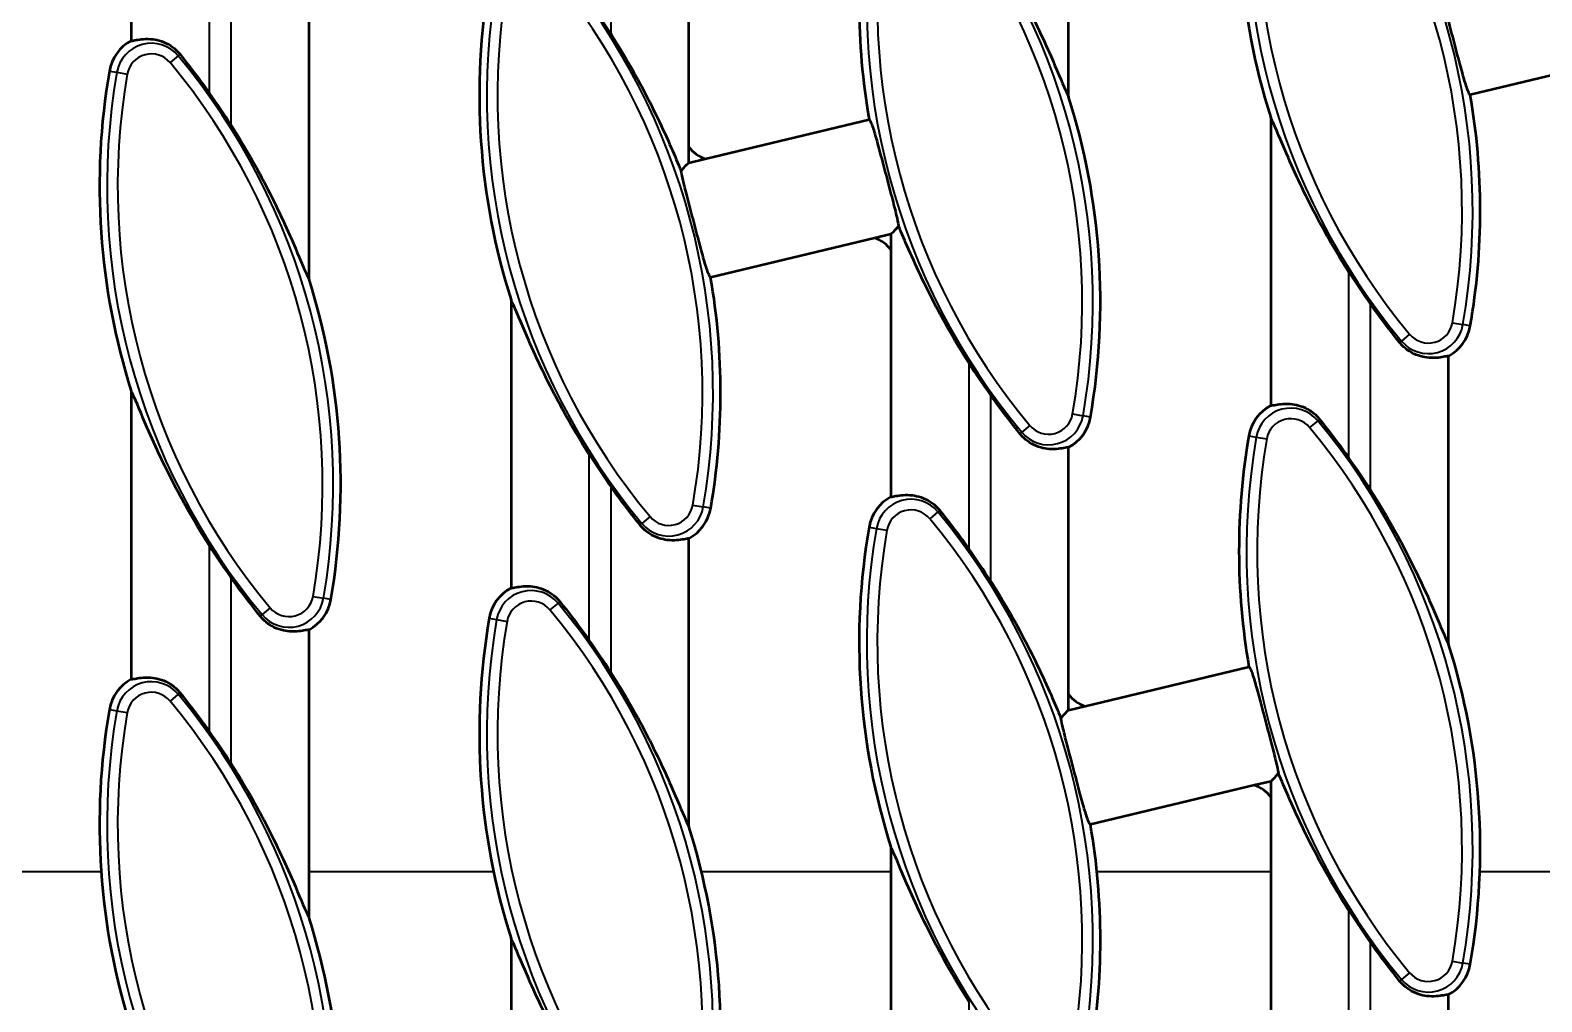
# Model space of a CAD drawing. Header units: millimetres. Extents: x 0 to 4362, y -130 to 2100.
# Drawn here: x 2312.5 to 2454.7, y 750.3 to 841.6 of the extents above; entities that cross this region are included whole.
import ezdxf

# ---------------------------------------------------------------- set-up
doc = ezdxf.new("R2010")
doc.units = ezdxf.units.MM
doc.header["$LTSCALE"] = 5
doc.layers.add('Sichtbar (ISO)', color=7, linetype='Continuous', lineweight=50)
doc.layers.add('Sichtbar schmal (ISO)', color=7, linetype='Continuous', lineweight=35)

msp = doc.modelspace()

# ---------------------------------------------------------------- linework, layer by layer
at = {"layer": 'Sichtbar (ISO)'}
for p, q in [((2322.021, 867.643), (2322.021, 840.576)), ((2410.164, 835.301), (2410.164, 862.368)), ((2374.45, 830.601), (2374.45, 853.797)), ((2338.736, 818.158), (2338.736, 845.226)), ((2463.34, 839.179), (2447.929, 835.48)), ((2375.988, 829.48), (2391.399, 833.179)), ((2429.164, 833.358), (2429.164, 806.29)), ((2374.45, 829.111), (2374.45, 830.601)), ((2374.45, 829.111), (2375.988, 829.48)), ((2391.912, 822.036), (2376.501, 818.337)), ((2393.45, 822.405), (2391.912, 822.036)), ((2393.45, 822.405), (2393.45, 820.915)), ((2393.45, 820.915), (2393.45, 797.719)), ((2357.736, 816.215), (2357.736, 789.148)), ((2445.878, 783.873), (2445.878, 810.94)), ((2322.021, 807.643), (2322.021, 780.576)), ((2410.164, 779.173), (2410.164, 802.368)), ((2374.45, 766.73), (2374.45, 793.797)), ((2338.736, 758.158), (2338.736, 785.226)), ((2411.702, 778.051), (2427.113, 781.75)), ((2410.164, 777.682), (2410.164, 779.173)), ((2410.164, 777.682), (2411.702, 778.051)), ((2427.626, 770.607), (2412.215, 766.909)), ((2429.164, 770.977), (2427.626, 770.607)), ((2429.164, 770.977), (2429.164, 769.486)), ((2429.164, 769.486), (2429.164, 746.29)), ((2393.45, 764.786), (2393.45, 737.719)), ((2357.736, 756.215), (2357.736, 729.148)), ((2445.878, 723.873), (2445.878, 750.94))]:
    msp.add_line(p, q, dxfattribs=at)
for centre, radius, start, end in [((2489.747, 852.609), 63.568, 170.18516, 197.6286), ((2454.033, 844.038), 63.568, 170.18516, 189.83578), ((2418.319, 835.466), 63.568, 170.18516, 197.6286), ((2313.867, 807.478), 63.043, 32.39092, 35.6676), ((2323.908, 837.049), 4, 118.14254, 170.18516), ((2382.604, 826.895), 63.568, 170.18516, 197.6286), ((2278.153, 798.907), 63.043, 32.39092, 35.6676), ((2349.581, 816.05), 63.568, 350.18516, 17.6286), ((2385.296, 824.621), 63.568, 350.18516, 9.83578), ((2489.747, 852.609), 63.043, 212.39092, 215.6676), ((2278.153, 798.907), 63.568, 350.18516, 17.6286), ((2313.867, 807.478), 63.568, 350.18516, 9.83578), ((2443.992, 814.467), 4, 298.14254, 350.18516), ((2454.033, 844.038), 63.043, 212.39092, 215.6676), ((2431.051, 802.763), 4, 118.14254, 170.18516), ((2408.278, 805.896), 4, 298.14254, 350.18516), ((2489.747, 792.609), 63.568, 170.18516, 189.83578), ((2418.319, 835.466), 63.043, 212.39092, 215.6676), ((2385.296, 764.621), 63.043, 32.39092, 35.6676), ((2395.337, 794.192), 4, 118.14254, 170.18516), ((2372.563, 797.324), 4, 298.14254, 350.18516), ((2454.033, 784.038), 63.568, 170.18516, 197.6286), ((2382.604, 826.895), 63.043, 212.39092, 215.6676), ((2349.581, 756.05), 63.043, 32.39092, 35.6676), ((2359.622, 785.62), 4, 118.14254, 170.18516), ((2336.849, 788.753), 4, 298.14254, 350.18516), ((2418.319, 775.466), 63.568, 170.18516, 197.6286), ((2313.867, 747.478), 63.043, 32.39092, 35.6676), ((2385.296, 764.621), 63.568, 350.18516, 17.6286), ((2323.908, 777.049), 4, 118.14254, 170.18516), ((2382.604, 766.895), 63.568, 170.18516, 197.6286), ((2278.153, 738.907), 63.043, 32.39092, 35.6676), ((2313.867, 747.478), 63.568, 350.18516, 17.6286), ((2349.581, 756.05), 63.568, 350.18516, 9.83578), ((2278.153, 738.907), 63.568, 350.18516, 17.6286), ((2489.747, 792.609), 63.043, 212.39092, 215.6676), ((2443.992, 754.467), 4, 298.14254, 350.18516)]:
    msp.add_arc(centre, radius, start, end, dxfattribs=at)
for centre, major_axis in [((2376.902, 832.347), (-1.864, -2.364)), ((2390.998, 819.169), (1.864, 2.364)), ((2412.616, 780.919), (-1.864, -2.364)), ((2426.713, 767.74), (1.864, 2.364))]:
    msp.add_ellipse(centre, major_axis=major_axis, ratio=0.9964365, start_param=5.9978889, end_param=6.643578, dxfattribs=at)
for points, knots in [([(2402.816, 849.822), (2403.805, 848.262), (2404.795, 846.574), (2406.775, 842.879), (2407.73, 840.865), (2408.997, 837.979), (2409.528, 836.682), (2409.976, 835.675), (2410.065, 835.482), (2410.146, 835.333), (2410.155, 835.316), (2410.164, 835.301)], [5.0571531, 5.0571531, 5.0571531, 5.0571531, 5.5983494, 5.5983494, 6.239433, 6.239433, 6.6427143, 6.6427143, 6.7428645, 6.7428645, 6.7559465, 6.7559465, 6.7559465, 6.7559465]), ([(2447.929, 835.48), (2447.874, 835.518), (2447.804, 835.64), (2447.613, 836.109), (2447.484, 836.513), (2447.211, 837.449), (2447.049, 838.044), (2446.701, 839.347), (2446.514, 840.056), (2446.164, 841.385), (2445.976, 842.094), (2445.635, 843.402), (2445.482, 844.001), (2445.278, 844.863), (2445.202, 845.213), (2445.158, 845.48)], [0.0465019, 0.0465019, 0.0465019, 0.0465019, 0.2065634, 0.2065634, 0.4131269, 0.4131269, 0.619287, 0.619287, 0.825447, 0.825447, 1.0316859, 1.0316859, 1.2379247, 1.2379247, 1.4058161, 1.4058161, 1.4058161, 1.4058161]), ([(2322.021, 840.576), (2322.126, 840.581), (2322.287, 840.614), (2322.877, 840.718), (2323.422, 840.794), (2324.288, 840.685), (2324.568, 840.627), (2325.142, 840.432), (2325.435, 840.293), (2325.926, 839.98), (2326.167, 839.789), (2326.464, 839.481), (2326.54, 839.394), (2326.613, 839.304)], [2.82851537, 2.82851537, 2.82851537, 2.82851537, 2.9796104, 2.9796104, 3.24690309, 3.24690309, 3.34987153, 3.34987153, 3.45283997, 3.45283997, 3.54324006, 3.54324006, 3.57659228, 3.57659228, 3.57659228, 3.57659228]), ([(2367.101, 841.25), (2368.091, 839.69), (2369.081, 838.003), (2371.061, 834.308), (2372.016, 832.294), (2373.107, 829.809), (2373.439, 829.024), (2373.729, 828.337)], [5.0571531, 5.0571531, 5.0571531, 5.0571531, 5.5983494, 5.5983494, 6.239433, 6.239433, 6.4973987, 6.4973987, 6.4973987, 6.4973987]), ([(2326.613, 839.304), (2327.379, 838.343), (2328.145, 837.343), (2329.018, 836.154), (2329.194, 835.912), (2329.37, 835.666)], [1.09829535, 1.09829535, 1.09829535, 1.09829535, 1.45268918, 1.45268918, 1.54121651, 1.54121651, 1.54121651, 1.54121651]), ([(2391.399, 833.179), (2391.454, 833.141), (2391.524, 833.018), (2391.715, 832.55), (2391.844, 832.146), (2392.117, 831.209), (2392.279, 830.615), (2392.627, 829.312), (2392.814, 828.603), (2393.165, 827.274), (2393.352, 826.564), (2393.694, 825.257), (2393.847, 824.658), (2394.051, 823.796), (2394.126, 823.446), (2394.171, 823.178)], [1.7192522, 1.7192522, 1.7192522, 1.7192522, 1.8793137, 1.8793137, 2.0858771, 2.0858771, 2.2920372, 2.2920372, 2.4981973, 2.4981973, 2.7044361, 2.7044361, 2.910675, 2.910675, 3.0785664, 3.0785664, 3.0785664, 3.0785664]), ([(2436.513, 818.837), (2435.523, 820.397), (2434.533, 822.085), (2432.553, 825.78), (2431.599, 827.793), (2430.331, 830.68), (2429.8, 831.977), (2429.353, 832.984), (2429.263, 833.177), (2429.182, 833.326), (2429.173, 833.342), (2429.164, 833.358)], [5.0571531, 5.0571531, 5.0571531, 5.0571531, 5.5983494, 5.5983494, 6.239433, 6.239433, 6.6427143, 6.6427143, 6.7428645, 6.7428645, 6.7559465, 6.7559465, 6.7559465, 6.7559465]), ([(2331.387, 832.679), (2332.377, 831.119), (2333.367, 829.431), (2335.346, 825.736), (2336.301, 823.723), (2337.569, 820.836), (2338.099, 819.539), (2338.547, 818.532), (2338.637, 818.339), (2338.718, 818.19), (2338.727, 818.173), (2338.736, 818.158)], [5.0571531, 5.0571531, 5.0571531, 5.0571531, 5.5983494, 5.5983494, 6.239433, 6.239433, 6.6427143, 6.6427143, 6.7428645, 6.7428645, 6.7559465, 6.7559465, 6.7559465, 6.7559465]), ([(2373.729, 828.337), (2373.785, 828.407), (2373.84, 828.473), (2374.047, 828.719), (2374.183, 828.869), (2374.353, 829.034), (2374.406, 829.08), (2374.45, 829.111)], [2.43992656, 2.43992656, 2.43992656, 2.43992656, 2.47945595, 2.47945595, 2.59585575, 2.59585575, 2.6615408, 2.6615408, 2.6615408, 2.6615408]), ([(2376.501, 818.337), (2376.446, 818.375), (2376.375, 818.498), (2376.185, 818.966), (2376.055, 819.37), (2375.782, 820.307), (2375.62, 820.901), (2375.272, 822.204), (2375.086, 822.913), (2374.735, 824.242), (2374.547, 824.952), (2374.206, 826.259), (2374.053, 826.858), (2373.849, 827.72), (2373.774, 828.07), (2373.729, 828.337)], [0.0465019, 0.0465019, 0.0465019, 0.0465019, 0.2065634, 0.2065634, 0.4131269, 0.4131269, 0.619287, 0.619287, 0.825447, 0.825447, 1.0316859, 1.0316859, 1.2379247, 1.2379247, 1.4058161, 1.4058161, 1.4058161, 1.4058161]), ([(2394.171, 823.178), (2394.147, 823.149), (2394.123, 823.12), (2393.868, 822.81), (2393.653, 822.571), (2393.488, 822.433), (2393.468, 822.418), (2393.45, 822.405)], [0.7002353, 0.7002353, 0.7002353, 0.7002353, 0.71793965, 0.71793965, 0.89397869, 0.89397869, 0.92025014, 0.92025014, 0.92025014, 0.92025014]), ([(2400.798, 810.266), (2399.809, 811.826), (2398.819, 813.513), (2396.839, 817.208), (2395.884, 819.222), (2394.793, 821.707), (2394.461, 822.491), (2394.171, 823.178)], [5.0571531, 5.0571531, 5.0571531, 5.0571531, 5.5983494, 5.5983494, 6.239433, 6.239433, 6.4973987, 6.4973987, 6.4973987, 6.4973987]), ([(2365.084, 801.694), (2364.094, 803.254), (2363.105, 804.942), (2361.125, 808.637), (2360.17, 810.651), (2358.903, 813.537), (2358.372, 814.834), (2357.924, 815.841), (2357.835, 816.034), (2357.753, 816.183), (2357.744, 816.2), (2357.736, 816.215)], [5.0571531, 5.0571531, 5.0571531, 5.0571531, 5.5983494, 5.5983494, 6.239433, 6.239433, 6.6427143, 6.6427143, 6.7428645, 6.7428645, 6.7559465, 6.7559465, 6.7559465, 6.7559465]), ([(2441.287, 812.212), (2440.521, 813.173), (2439.755, 814.173), (2438.882, 815.362), (2438.706, 815.604), (2438.53, 815.85)], [1.09829535, 1.09829535, 1.09829535, 1.09829535, 1.45268918, 1.45268918, 1.54121651, 1.54121651, 1.54121651, 1.54121651]), ([(2445.878, 810.94), (2445.774, 810.935), (2445.613, 810.902), (2445.023, 810.798), (2444.478, 810.722), (2443.611, 810.831), (2443.332, 810.889), (2442.758, 811.084), (2442.465, 811.223), (2441.974, 811.536), (2441.732, 811.727), (2441.436, 812.035), (2441.359, 812.122), (2441.287, 812.212)], [2.82851537, 2.82851537, 2.82851537, 2.82851537, 2.9796104, 2.9796104, 3.24690309, 3.24690309, 3.34987153, 3.34987153, 3.45283997, 3.45283997, 3.54324006, 3.54324006, 3.57659228, 3.57659228, 3.57659228, 3.57659228]), ([(2329.37, 793.123), (2328.38, 794.683), (2327.39, 796.37), (2325.411, 800.066), (2324.456, 802.079), (2323.188, 804.965), (2322.658, 806.262), (2322.21, 807.269), (2322.12, 807.463), (2322.039, 807.612), (2322.03, 807.628), (2322.021, 807.643)], [5.0571531, 5.0571531, 5.0571531, 5.0571531, 5.5983494, 5.5983494, 6.239433, 6.239433, 6.6427143, 6.6427143, 6.7428645, 6.7428645, 6.7559465, 6.7559465, 6.7559465, 6.7559465]), ([(2405.573, 803.641), (2404.807, 804.601), (2404.04, 805.602), (2403.168, 806.791), (2402.992, 807.033), (2402.816, 807.278)], [1.09829535, 1.09829535, 1.09829535, 1.09829535, 1.45268918, 1.45268918, 1.54121651, 1.54121651, 1.54121651, 1.54121651]), ([(2429.164, 806.29), (2429.269, 806.295), (2429.43, 806.328), (2430.02, 806.432), (2430.565, 806.508), (2431.431, 806.399), (2431.711, 806.342), (2432.284, 806.147), (2432.578, 806.007), (2433.069, 805.694), (2433.31, 805.503), (2433.607, 805.196), (2433.683, 805.108), (2433.755, 805.018)], [2.82851537, 2.82851537, 2.82851537, 2.82851537, 2.9796104, 2.9796104, 3.24690309, 3.24690309, 3.34987153, 3.34987153, 3.45283997, 3.45283997, 3.54324006, 3.54324006, 3.57659228, 3.57659228, 3.57659228, 3.57659228]), ([(2433.755, 805.018), (2434.522, 804.057), (2435.288, 803.057), (2436.161, 801.868), (2436.336, 801.626), (2436.513, 801.381)], [1.09829535, 1.09829535, 1.09829535, 1.09829535, 1.45268918, 1.45268918, 1.54121651, 1.54121651, 1.54121651, 1.54121651]), ([(2410.164, 802.368), (2410.06, 802.363), (2409.899, 802.331), (2409.309, 802.227), (2408.763, 802.15), (2407.897, 802.26), (2407.618, 802.317), (2407.044, 802.512), (2406.751, 802.651), (2406.26, 802.965), (2406.018, 803.156), (2405.722, 803.463), (2405.645, 803.551), (2405.573, 803.641)], [2.82851537, 2.82851537, 2.82851537, 2.82851537, 2.9796104, 2.9796104, 3.24690309, 3.24690309, 3.34987153, 3.34987153, 3.45283997, 3.45283997, 3.54324006, 3.54324006, 3.57659228, 3.57659228, 3.57659228, 3.57659228]), ([(2369.859, 795.07), (2369.093, 796.03), (2368.326, 797.03), (2367.453, 798.219), (2367.278, 798.461), (2367.101, 798.707)], [1.09829535, 1.09829535, 1.09829535, 1.09829535, 1.45268918, 1.45268918, 1.54121651, 1.54121651, 1.54121651, 1.54121651]), ([(2393.45, 797.719), (2393.555, 797.724), (2393.716, 797.757), (2394.305, 797.861), (2394.851, 797.937), (2395.717, 797.828), (2395.997, 797.77), (2396.57, 797.575), (2396.863, 797.436), (2397.355, 797.123), (2397.596, 796.932), (2397.892, 796.624), (2397.969, 796.537), (2398.041, 796.446)], [2.82851537, 2.82851537, 2.82851537, 2.82851537, 2.9796104, 2.9796104, 3.24690309, 3.24690309, 3.34987153, 3.34987153, 3.45283997, 3.45283997, 3.54324006, 3.54324006, 3.57659228, 3.57659228, 3.57659228, 3.57659228]), ([(2438.53, 798.393), (2439.52, 796.833), (2440.51, 795.146), (2442.489, 791.45), (2443.444, 789.437), (2444.712, 786.551), (2445.242, 785.254), (2445.69, 784.247), (2445.78, 784.053), (2445.861, 783.904), (2445.87, 783.888), (2445.878, 783.873)], [5.0571531, 5.0571531, 5.0571531, 5.0571531, 5.5983494, 5.5983494, 6.239433, 6.239433, 6.6427143, 6.6427143, 6.7428645, 6.7428645, 6.7559465, 6.7559465, 6.7559465, 6.7559465]), ([(2398.041, 796.446), (2398.807, 795.486), (2399.574, 794.486), (2400.447, 793.297), (2400.622, 793.055), (2400.798, 792.809)], [1.09829535, 1.09829535, 1.09829535, 1.09829535, 1.45268918, 1.45268918, 1.54121651, 1.54121651, 1.54121651, 1.54121651]), ([(2374.45, 793.797), (2374.345, 793.792), (2374.184, 793.759), (2373.595, 793.655), (2373.049, 793.579), (2372.183, 793.688), (2371.903, 793.746), (2371.33, 793.941), (2371.036, 794.08), (2370.545, 794.393), (2370.304, 794.584), (2370.007, 794.892), (2369.931, 794.979), (2369.859, 795.07)], [2.82851537, 2.82851537, 2.82851537, 2.82851537, 2.9796104, 2.9796104, 3.24690309, 3.24690309, 3.34987153, 3.34987153, 3.45283997, 3.45283997, 3.54324006, 3.54324006, 3.57659228, 3.57659228, 3.57659228, 3.57659228]), ([(2334.144, 786.498), (2333.378, 787.459), (2332.612, 788.459), (2331.739, 789.648), (2331.563, 789.89), (2331.387, 790.135)], [1.09829535, 1.09829535, 1.09829535, 1.09829535, 1.45268918, 1.45268918, 1.54121651, 1.54121651, 1.54121651, 1.54121651]), ([(2357.736, 789.148), (2357.84, 789.153), (2358.001, 789.185), (2358.591, 789.289), (2359.137, 789.366), (2360.003, 789.256), (2360.282, 789.199), (2360.856, 789.004), (2361.149, 788.865), (2361.64, 788.551), (2361.882, 788.36), (2362.178, 788.053), (2362.255, 787.965), (2362.327, 787.875)], [2.82851537, 2.82851537, 2.82851537, 2.82851537, 2.9796104, 2.9796104, 3.24690309, 3.24690309, 3.34987153, 3.34987153, 3.45283997, 3.45283997, 3.54324006, 3.54324006, 3.57659228, 3.57659228, 3.57659228, 3.57659228]), ([(2402.816, 789.822), (2403.805, 788.262), (2404.795, 786.574), (2406.775, 782.879), (2407.73, 780.865), (2408.821, 778.381), (2409.153, 777.596), (2409.443, 776.909)], [5.0571531, 5.0571531, 5.0571531, 5.0571531, 5.5983494, 5.5983494, 6.239433, 6.239433, 6.4973987, 6.4973987, 6.4973987, 6.4973987]), ([(2362.327, 787.875), (2363.093, 786.915), (2363.86, 785.914), (2364.732, 784.725), (2364.908, 784.483), (2365.084, 784.238)], [1.09829535, 1.09829535, 1.09829535, 1.09829535, 1.45268918, 1.45268918, 1.54121651, 1.54121651, 1.54121651, 1.54121651]), ([(2338.736, 785.226), (2338.631, 785.22), (2338.47, 785.188), (2337.88, 785.084), (2337.335, 785.007), (2336.469, 785.117), (2336.189, 785.174), (2335.615, 785.369), (2335.322, 785.509), (2334.831, 785.822), (2334.59, 786.013), (2334.293, 786.32), (2334.217, 786.408), (2334.144, 786.498)], [2.82851537, 2.82851537, 2.82851537, 2.82851537, 2.9796104, 2.9796104, 3.24690309, 3.24690309, 3.34987153, 3.34987153, 3.45283997, 3.45283997, 3.54324006, 3.54324006, 3.57659228, 3.57659228, 3.57659228, 3.57659228]), ([(2427.113, 781.75), (2427.168, 781.712), (2427.239, 781.59), (2427.429, 781.121), (2427.559, 780.717), (2427.832, 779.781), (2427.994, 779.187), (2428.342, 777.883), (2428.528, 777.174), (2428.879, 775.845), (2429.067, 775.136), (2429.408, 773.828), (2429.561, 773.23), (2429.765, 772.367), (2429.841, 772.018), (2429.885, 771.75)], [1.7192522, 1.7192522, 1.7192522, 1.7192522, 1.8793137, 1.8793137, 2.0858771, 2.0858771, 2.2920372, 2.2920372, 2.4981973, 2.4981973, 2.7044361, 2.7044361, 2.910675, 2.910675, 3.0785664, 3.0785664, 3.0785664, 3.0785664]), ([(2322.021, 780.576), (2322.126, 780.581), (2322.287, 780.614), (2322.877, 780.718), (2323.422, 780.794), (2324.288, 780.685), (2324.568, 780.627), (2325.142, 780.432), (2325.435, 780.293), (2325.926, 779.98), (2326.167, 779.789), (2326.464, 779.481), (2326.54, 779.394), (2326.613, 779.304)], [2.82851537, 2.82851537, 2.82851537, 2.82851537, 2.9796104, 2.9796104, 3.24690309, 3.24690309, 3.34987153, 3.34987153, 3.45283997, 3.45283997, 3.54324006, 3.54324006, 3.57659228, 3.57659228, 3.57659228, 3.57659228]), ([(2367.101, 781.25), (2368.091, 779.69), (2369.081, 778.003), (2371.061, 774.308), (2372.016, 772.294), (2373.283, 769.408), (2373.814, 768.111), (2374.261, 767.104), (2374.351, 766.911), (2374.432, 766.761), (2374.441, 766.745), (2374.45, 766.73)], [5.0571531, 5.0571531, 5.0571531, 5.0571531, 5.5983494, 5.5983494, 6.239433, 6.239433, 6.6427143, 6.6427143, 6.7428645, 6.7428645, 6.7559465, 6.7559465, 6.7559465, 6.7559465]), ([(2326.613, 779.304), (2327.379, 778.343), (2328.145, 777.343), (2329.018, 776.154), (2329.194, 775.912), (2329.37, 775.666)], [1.09829535, 1.09829535, 1.09829535, 1.09829535, 1.45268918, 1.45268918, 1.54121651, 1.54121651, 1.54121651, 1.54121651]), ([(2409.443, 776.909), (2409.5, 776.979), (2409.554, 777.045), (2409.761, 777.291), (2409.897, 777.44), (2410.067, 777.606), (2410.12, 777.652), (2410.164, 777.682)], [2.43860669, 2.43860669, 2.43860669, 2.43860669, 2.47813608, 2.47813608, 2.59453588, 2.59453588, 2.66022093, 2.66022093, 2.66022093, 2.66022093]), ([(2412.215, 766.909), (2412.16, 766.947), (2412.09, 767.069), (2411.899, 767.538), (2411.77, 767.942), (2411.497, 768.878), (2411.335, 769.472), (2410.987, 770.776), (2410.8, 771.484), (2410.449, 772.814), (2410.262, 773.523), (2409.92, 774.831), (2409.768, 775.429), (2409.563, 776.292), (2409.488, 776.641), (2409.443, 776.909)], [0.0465019, 0.0465019, 0.0465019, 0.0465019, 0.2065634, 0.2065634, 0.4131269, 0.4131269, 0.619287, 0.619287, 0.825447, 0.825447, 1.0316859, 1.0316859, 1.2379247, 1.2379247, 1.4058161, 1.4058161, 1.4058161, 1.4058161]), ([(2331.387, 772.679), (2332.377, 771.119), (2333.367, 769.431), (2335.346, 765.736), (2336.301, 763.723), (2337.569, 760.836), (2338.099, 759.539), (2338.547, 758.532), (2338.637, 758.339), (2338.718, 758.19), (2338.727, 758.173), (2338.736, 758.158)], [5.0571531, 5.0571531, 5.0571531, 5.0571531, 5.5983494, 5.5983494, 6.239433, 6.239433, 6.6427143, 6.6427143, 6.7428645, 6.7428645, 6.7559465, 6.7559465, 6.7559465, 6.7559465]), ([(2429.885, 771.75), (2429.861, 771.72), (2429.837, 771.691), (2429.582, 771.381), (2429.367, 771.143), (2429.202, 771.005), (2429.182, 770.989), (2429.164, 770.977)], [0.7002353, 0.7002353, 0.7002353, 0.7002353, 0.71793965, 0.71793965, 0.89397869, 0.89397869, 0.92025014, 0.92025014, 0.92025014, 0.92025014]), ([(2436.513, 758.837), (2435.523, 760.397), (2434.533, 762.085), (2432.553, 765.78), (2431.599, 767.793), (2430.508, 770.278), (2430.175, 771.063), (2429.885, 771.75)], [5.0571531, 5.0571531, 5.0571531, 5.0571531, 5.5983494, 5.5983494, 6.239433, 6.239433, 6.4973987, 6.4973987, 6.4973987, 6.4973987]), ([(2400.798, 750.266), (2399.809, 751.826), (2398.819, 753.513), (2396.839, 757.208), (2395.884, 759.222), (2394.617, 762.108), (2394.086, 763.405), (2393.639, 764.412), (2393.549, 764.605), (2393.468, 764.755), (2393.459, 764.771), (2393.45, 764.786)], [5.0571531, 5.0571531, 5.0571531, 5.0571531, 5.5983494, 5.5983494, 6.239433, 6.239433, 6.6427143, 6.6427143, 6.7428645, 6.7428645, 6.7559465, 6.7559465, 6.7559465, 6.7559465]), ([(2365.084, 741.694), (2364.094, 743.254), (2363.105, 744.942), (2361.125, 748.637), (2360.17, 750.651), (2358.903, 753.537), (2358.372, 754.834), (2357.924, 755.841), (2357.835, 756.034), (2357.753, 756.183), (2357.744, 756.2), (2357.736, 756.215)], [5.0571531, 5.0571531, 5.0571531, 5.0571531, 5.5983494, 5.5983494, 6.239433, 6.239433, 6.6427143, 6.6427143, 6.7428645, 6.7428645, 6.7559465, 6.7559465, 6.7559465, 6.7559465]), ([(2441.287, 752.212), (2440.521, 753.173), (2439.755, 754.173), (2438.882, 755.362), (2438.706, 755.604), (2438.53, 755.85)], [1.09829535, 1.09829535, 1.09829535, 1.09829535, 1.45268918, 1.45268918, 1.54121651, 1.54121651, 1.54121651, 1.54121651]), ([(2445.878, 750.94), (2445.774, 750.935), (2445.613, 750.902), (2445.023, 750.798), (2444.478, 750.722), (2443.611, 750.831), (2443.332, 750.889), (2442.758, 751.084), (2442.465, 751.223), (2441.974, 751.536), (2441.732, 751.727), (2441.436, 752.035), (2441.359, 752.122), (2441.287, 752.212)], [2.82851537, 2.82851537, 2.82851537, 2.82851537, 2.9796104, 2.9796104, 3.24690309, 3.24690309, 3.34987153, 3.34987153, 3.45283997, 3.45283997, 3.54324006, 3.54324006, 3.57659228, 3.57659228, 3.57659228, 3.57659228])]:
    msp.add_open_spline(points, degree=3, knots=knots, dxfattribs=at)
at = {"layer": 'Sichtbar schmal (ISO)'}
for p, q in [((2367.101, 858.707), (2367.101, 841.25)), ((2329.37, 835.666), (2329.37, 853.123)), ((2331.387, 850.135), (2331.387, 832.679)), ((2326.437, 839.157), (2325.672, 838.519)), ((2326.613, 839.304), (2326.437, 839.157)), ((2319.967, 837.731), (2320.664, 837.61)), ((2320.664, 837.61), (2321.645, 837.44)), ((2436.513, 801.381), (2436.513, 818.837)), ((2438.53, 815.85), (2438.53, 798.393)), ((2442.228, 812.997), (2441.463, 812.359)), ((2446.254, 814.076), (2447.236, 813.906)), ((2447.933, 813.785), (2447.236, 813.906)), ((2441.287, 812.212), (2441.463, 812.359)), ((2400.798, 792.809), (2400.798, 810.266)), ((2402.816, 807.278), (2402.816, 789.822)), ((2410.54, 805.504), (2411.522, 805.334)), ((2412.219, 805.214), (2411.522, 805.334)), ((2433.58, 804.871), (2432.815, 804.234)), ((2433.755, 805.018), (2433.58, 804.871)), ((2405.573, 803.641), (2405.749, 803.787)), ((2406.514, 804.425), (2405.749, 803.787)), ((2427.109, 803.445), (2427.807, 803.325)), ((2427.807, 803.325), (2428.788, 803.155)), ((2365.084, 784.238), (2365.084, 801.694)), ((2367.101, 798.707), (2367.101, 781.25)), ((2374.826, 796.933), (2375.808, 796.763)), ((2376.505, 796.642), (2375.808, 796.763)), ((2397.866, 796.3), (2397.1, 795.662)), ((2398.041, 796.446), (2397.866, 796.3)), ((2369.859, 795.07), (2370.034, 795.216)), ((2370.799, 795.854), (2370.034, 795.216)), ((2391.395, 794.874), (2392.092, 794.753)), ((2392.092, 794.753), (2393.074, 794.583)), ((2329.37, 775.666), (2329.37, 793.123)), ((2331.387, 790.135), (2331.387, 772.679)), ((2339.112, 788.361), (2340.093, 788.191)), ((2340.79, 788.071), (2340.093, 788.191)), ((2362.151, 787.729), (2361.386, 787.091)), ((2362.327, 787.875), (2362.151, 787.729)), ((2334.144, 786.498), (2334.32, 786.645)), ((2335.085, 787.282), (2334.32, 786.645)), ((2355.681, 786.302), (2356.378, 786.182)), ((2356.378, 786.182), (2357.36, 786.012)), ((2326.437, 779.157), (2325.672, 778.519)), ((2326.613, 779.304), (2326.437, 779.157)), ((2319.967, 777.731), (2320.664, 777.61)), ((2320.664, 777.61), (2321.645, 777.44)), ((2319.19, 762.473), (2303.021, 762.473)), ((2356.092, 762.473), (2338.736, 762.473)), ((2393.45, 762.473), (2375.641, 762.473)), ((2429.164, 762.473), (2412.824, 762.473)), ((2464.878, 762.473), (2448.827, 762.473)), ((2436.513, 741.381), (2436.513, 758.837)), ((2438.53, 755.85), (2438.53, 738.393)), ((2446.254, 754.076), (2447.236, 753.906)), ((2447.933, 753.785), (2447.236, 753.906)), ((2441.287, 752.212), (2441.463, 752.359)), ((2442.228, 752.997), (2441.463, 752.359)), ((2400.798, 732.809), (2400.798, 750.266))]:
    msp.add_line(p, q, dxfattribs=at)
for centre, radius, start, end in [((2385.296, 824.621), 61.864, 350.18516, 39.81484), ((2385.296, 824.621), 62.861, 350.18516, 39.81484), ((2489.747, 852.609), 62.861, 170.18516, 219.81484), ((2489.747, 852.609), 61.864, 170.18516, 219.81484), ((2349.581, 816.05), 61.864, 350.18516, 39.81484), ((2349.581, 816.05), 62.861, 350.18516, 39.81484), ((2454.033, 844.038), 62.861, 170.18516, 219.81484), ((2454.033, 844.038), 61.864, 170.18516, 219.81484), ((2313.867, 807.478), 62.861, 350.18516, 39.81484), ((2418.319, 835.466), 62.861, 170.18516, 219.81484), ((2418.319, 835.466), 61.864, 170.18516, 219.81484), ((2313.867, 807.478), 61.864, 350.18516, 39.81484), ((2323.908, 837.049), 3.292, 39.81484, 170.18516), ((2323.908, 837.049), 2.296, 39.81484, 170.18516), ((2278.153, 798.907), 62.861, 350.18516, 39.81484), ((2382.604, 826.895), 62.861, 170.18516, 219.81484), ((2382.604, 826.895), 61.864, 170.18516, 219.81484), ((2278.153, 798.907), 61.864, 350.18516, 39.81484), ((2443.992, 814.467), 3.292, 219.81484, 350.18516), ((2443.992, 814.467), 2.296, 219.81484, 350.18516), ((2431.051, 802.763), 3.292, 39.81484, 170.18516), ((2408.278, 805.896), 3.292, 219.81484, 350.18516), ((2408.278, 805.896), 2.296, 219.81484, 350.18516), ((2431.051, 802.763), 2.296, 39.81484, 170.18516), ((2385.296, 764.621), 62.861, 350.18516, 39.81484), ((2489.747, 792.609), 62.861, 170.18516, 219.81484), ((2489.747, 792.609), 61.864, 170.18516, 219.81484), ((2385.296, 764.621), 61.864, 350.18516, 39.81484), ((2395.337, 794.192), 3.292, 39.81484, 170.18516), ((2372.563, 797.324), 3.292, 219.81484, 350.18516), ((2372.563, 797.324), 2.296, 219.81484, 350.18516), ((2395.337, 794.192), 2.296, 39.81484, 170.18516), ((2349.581, 756.05), 62.861, 350.18516, 39.81484), ((2454.033, 784.038), 62.861, 170.18516, 219.81484), ((2454.033, 784.038), 61.864, 170.18516, 219.81484), ((2349.581, 756.05), 61.864, 350.18516, 39.81484), ((2359.622, 785.62), 3.292, 39.81484, 170.18516), ((2336.849, 788.753), 3.292, 219.81484, 350.18516), ((2336.849, 788.753), 2.296, 219.81484, 350.18516), ((2359.622, 785.62), 2.296, 39.81484, 170.18516), ((2313.867, 747.478), 62.861, 350.18516, 39.81484), ((2418.319, 775.466), 62.861, 170.18516, 219.81484), ((2418.319, 775.466), 61.864, 170.18516, 219.81484), ((2313.867, 747.478), 61.864, 350.18516, 39.81484), ((2323.908, 777.049), 3.292, 39.81484, 170.18516), ((2323.908, 777.049), 2.296, 39.81484, 170.18516), ((2278.153, 738.907), 62.861, 350.18516, 39.81484), ((2382.604, 766.895), 62.861, 170.18516, 219.81484), ((2278.153, 738.907), 61.864, 350.18516, 39.81484), ((2382.604, 766.895), 61.864, 170.18516, 219.81484), ((2443.992, 754.467), 3.292, 219.81484, 350.18516), ((2443.992, 754.467), 2.296, 219.81484, 350.18516)]:
    msp.add_arc(centre, radius, start, end, dxfattribs=at)

doc.saveas('drawing.dxf')
